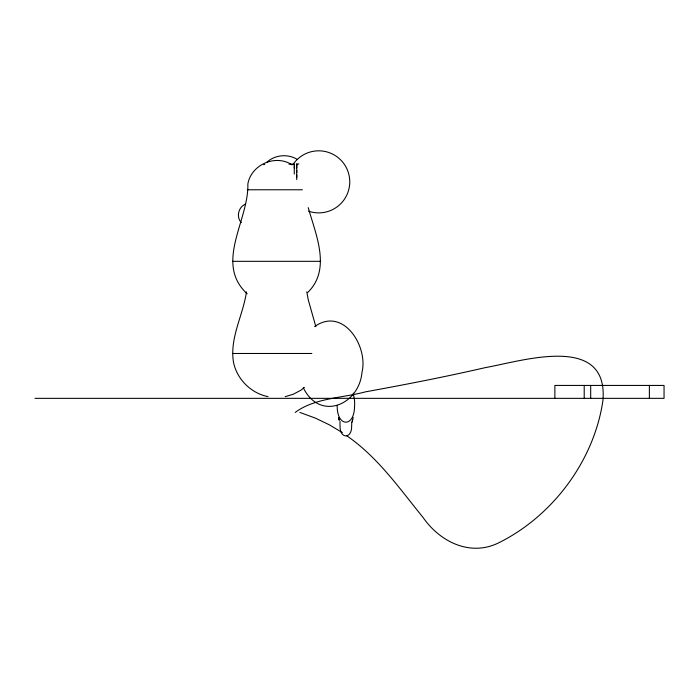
<?xml version="1.0" encoding="UTF-8"?>
<svg xmlns="http://www.w3.org/2000/svg" width="699" height="699" viewBox="0 0 699 699"><rect width="100%" height="100%" fill="white"/><g stroke="black" fill="none" stroke-linecap="round" stroke-linejoin="round"><path stroke-width="1.05" d="M294.279 167.943L294.279 166.406M294.279 165.331L294.279 164.143L288.923 164.143M296.743 177.406L296.743 174.899M296.743 172.627L296.743 170.434M296.743 165.156L296.743 164.248M296.743 164.151L296.743 167.943M247.175 293.807C213.946 263.121 248.949 220.447 247.848 184.047C251.081 164.623 275.747 153.841 292.086 164.92M268.04 396.656C250.941 393.249 236.865 379.173 233.457 362.073C229.56 337.783 243.086 315.38 246.467 291.876M308.268 207.655C315.52 234.095 331.684 269.159 307.752 292.444M353.17 417.478L351.99 422.414M352.174 421.637L352.672 419.557M295.205 412.454C314.41 397.923 342.763 398.028 365.472 391.851C405.586 384.546 445.621 376.77 485.359 367.613C522.546 360.999 608.471 332.977 602.94 400.396C594.272 460.326 553.023 515.81 498.972 542.686C470.479 556.998 439.986 541.917 423.078 517.487C399.522 488.557 377.792 457.05 346.59 435.66M266.546 162.535C274.62 154.785 287.927 153.474 297.355 159.503M304.423 387.351L301.086 390.086L293.475 394.157L285.218 396.656M314.629 326.564C343.174 306.258 368.39 346.337 361.995 372.261C359.12 405.132 319.731 421.567 303.296 387.709M245.611 204.091C238.403 206.825 235.956 217.057 241.312 222.64M263.75 164.702L264.72 164.405M298.901 163.959L296.743 163.959L296.743 179.634M247.28 189.77L302.387 189.77M232.61 261.321L320.649 261.321M232.61 353.484L311.868 353.484M34.95 398.343L664.05 398.343L664.05 385.437L554.866 385.437L554.866 398.343M299.897 412.454L315.301 418.081L329.421 424.852L342.353 432.602M315.834 326.651L308.268 299.827L306.791 291.876M353.222 393.179L354.507 400.169A50.258 45.487 0 0 1 354.507 407.124C354.105 427.185 337.6 427.185 337.198 407.124A50.258 45.487 0 0 1 337.084 405.368M339.032 419.557L338.526 417.478L339.26 420.545M649.38 385.437L649.38 398.343M590.69 385.437L590.69 398.343M584.207 385.437L584.207 398.343M294.279 164.143L294.279 174.068M351.693 422.589A33.5 30.328 0 0 1 351.623 426.058C352.051 439.147 339.644 439.147 340.081 426.058A33.5 30.328 0 0 1 340.081 421.418M293.03 164.457A31.036 31.036 0 0 1 333.816 154.732A31.036 31.036 0 0 1 347.062 194.514A31.036 31.036 0 0 1 308.582 211.177"/></g></svg>
